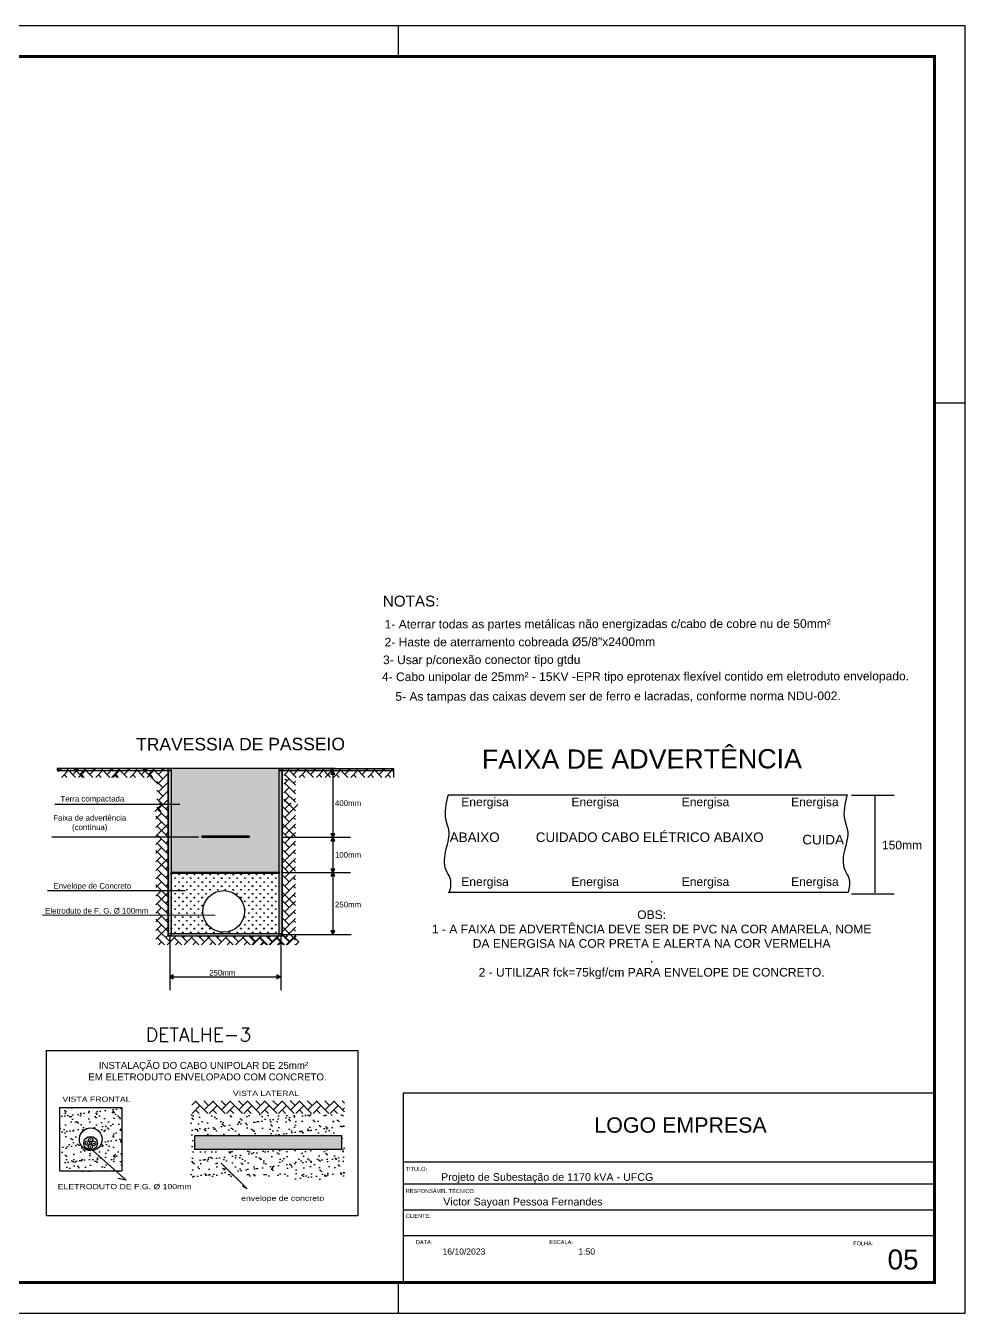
# Model space of a CAD drawing. Header units: metres. Extents: x 4188.7 to 4272.1, y 2012.8 to 2020.9.
# Drawn here: x 4242.46 to 4248.33, y 2012.8 to 2020.85 of the extents above; entities that cross this region are included whole.
import ezdxf

# ---------------------------------------------------------------- set-up
doc = ezdxf.new("R2010")
doc.units = ezdxf.units.M
doc.layers.add('ARQ-FOLHA', color=7, linetype='Continuous')
doc.layers.add('DIAGRAMA', color=7, linetype='Continuous')
doc.styles.add('arial', font='arial.ttf')
pattern_1 = [(37.5, (162.51977, -3219.32143), (-0.00237097086, 0.07252261417), [0, -0.0572104078, 0, -0.0639853245, 0, -0.0611624425]), (7.5, (162.51977, -3219.32143), (0.0666116099, 0.1062211363), [0, -0.03086350946, 0, -0.05156464385, 0, -0.01976017374]), (327.5, (162.47348, -3219.32143), (0.11721139854, 0.00021299787), [0, -0.0188192131, 0, -0.0677491671, 0, -0.0884503015]), (317.5, (162.47348, -3219.32143), (0.1131458743, 0.033034327), [0, -0.00940960654, 0, -0.0444133429, 0, -0.0508118753])]

# ---------------------------------------------------------------- blocks, each defined once
blk = doc.blocks.new('FOLHA A2')
at = {"layer": 'ARQ-FOLHA'}
for p, q in [((594, 0), (0, 0)), ((409, -10), (409, 0)), ((594, -420), (594, 0)), ((584, -123), (594, -123)), ((409, -420), (409, -410)), ((0, -420), (594, -420))]:
    blk.add_line(p, q, dxfattribs=at)
at = {"layer": 'ARQ-FOLHA', "const_width": 1}
blk.add_lwpolyline([(25, -410), (584, -410), (584, -10), (25, -10), (25, -410)], dxfattribs=at)

msp = doc.modelspace()

# ---------------------------------------------------------------- hatches: boundary and pattern name
for points in [[(4244.37762, 2016.19359), (4244.365, 2016.17173), (4244.39024, 2016.17173)], [(4244.37762, 2015.77554), (4244.39024, 2015.79741), (4244.365, 2015.79741)], [(4244.37762, 2015.776), (4244.365, 2015.75414), (4244.39024, 2015.75414)], [(4244.37762, 2015.55554), (4244.39024, 2015.57741), (4244.365, 2015.57741)], [(4244.37762, 2015.55657), (4244.365, 2015.5347), (4244.39024, 2015.5347)], [(4244.37762, 2015.16904), (4244.39024, 2015.1909), (4244.365, 2015.1909)], [(4243.35742, 2014.90362), (4243.37928, 2014.891), (4243.37928, 2014.91624)], [(4244.05017, 2014.90362), (4244.02831, 2014.91624), (4244.02831, 2014.891)], [(4242.84455, 2013.86368, 1), (4242.84141, 2013.86368, 1)], [(4242.86149, 2013.88448, 1), (4242.86463, 2013.88448, 1)], [(4242.88404, 2013.86229, 1), (4242.8809, 2013.86229, 1)], [(4243.51389, 2013.91195), (4243.51389, 2013.82396), (4244.43166, 2013.82396), (4244.43166, 2013.91195)], [(4242.85983, 2013.84092, 1), (4242.86297, 2013.84092, 1)]]:
    msp.add_hatch(color=256).paths.add_polyline_path(points)
h = msp.add_hatch()
h.set_pattern_fill('AR-HBONE', color=256, scale=0.000376384, style=0)
h.set_pattern_definition([(45, (162.88033, -3214.045387), (5e-18, 0.05408043312), [0.114721923, -0.038240641]), (135, (162.90737, -3214.018347), (5e-18, 0.05408043312), [0.114721923, -0.038240641])])
h.paths.add_polyline_path([(4244.45141, 2014.1292), (4243.49507, 2014.1292), (4243.49507, 2014.04989), (4244.45141, 2014.04989)])
h = msp.add_hatch()
h.set_pattern_fill('AR-SAND', color=256, scale=0.007528, style=0)
h.set_pattern_definition([(37.5, (162.88033, -3214.0026), (-0.012044532, 0.36841488), [0, -0.290628871, 0, -0.325045448, 0, -0.310705208]), (7.5, (162.88033, -3214.0026), (0.338386978, 0.539603372), [0, -0.156786628, 0, -0.261948391, 0, -0.100381683]), (327.5, (162.64515, -3214.0026), (0.595434159, 0.001081867), [0, -0.095601602, 0, -0.344165769, 0, -0.449327532]), (317.5, (162.64515, -3214.0026), (0.574781263, 0.167814177), [0, -0.047800801, 0, -0.225619782, 0, -0.258124327])])
h.paths.add_polyline_path([(4242.66938, 2014.08639), (4242.66938, 2013.68959), (4243.05754, 2013.68959), (4243.05754, 2014.08639)])
h.paths.add_polyline_path([(4242.93443, 2013.88799, -1), (4242.79248, 2013.88799, -1)], flags=16)
h.paths.add_polyline_path([(4242.90468, 2013.86398, -1.0000036), (4242.81951, 2013.86398, -1.0000036)], flags=0)
h.paths.add_polyline_path([(4242.87665, 2013.885, -1), (4242.84946, 2013.885, -1)], flags=0)
h.paths.add_polyline_path([(4242.89606, 2013.8628, -1), (4242.86887, 2013.8628, -1)], flags=0)
h.paths.add_polyline_path([(4242.86499, 2013.88453, -1), (4242.86122, 2013.88453, -1)], flags=0)
h.paths.add_polyline_path([(4242.8844, 2013.86233, -1), (4242.88063, 2013.86233, -1)], flags=0)
h.paths.add_polyline_path([(4242.85657, 2013.8642, -1), (4242.82938, 2013.8642, -1)], flags=0)
h.paths.add_polyline_path([(4242.87499, 2013.84144, -1), (4242.8478, 2013.84144, -1)], flags=0)
h.paths.add_polyline_path([(4242.84491, 2013.86373, -1), (4242.84114, 2013.86373, -1)], flags=0)
h.paths.add_polyline_path([(4242.85969, 2013.84165), (4242.86001, 2013.84165, -0.6014043), (4242.86278, 2013.84165), (4242.8632, 2013.84165, 0.6820557)], flags=0)
h = msp.add_hatch()
h.set_pattern_fill('AR-SAND', color=256, scale=0.008469, style=0)
h.set_pattern_definition([(37.5, (162.88033, -3214.0026), (-0.013550098, 0.41446674), [0, -0.32695748, 0, -0.36567613, 0, -0.349543359]), (7.5, (162.88033, -3214.0026), (0.38068535, 0.607053794), [0, -0.176384957, 0, -0.29469194, 0, -0.112929393]), (327.5, (162.61575, -3214.0026), (0.669863428, 0.0012171), [0, -0.107551803, 0, -0.38718649, 0, -0.505493473]), (317.5, (162.61575, -3214.0026), (0.64662892, 0.18879095), [0, -0.053775901, 0, -0.253822255, 0, -0.290389867])])
h.paths.add_polyline_path([(4242.66938, 2014.08639), (4242.66938, 2013.68959), (4243.05754, 2013.68959), (4243.05754, 2014.08639)])
h = msp.add_hatch()
h.set_pattern_fill('AR-SAND', color=256, scale=0.037638, style=0)
h.set_pattern_definition(pattern_1)
h.paths.add_polyline_path([(4242.66938, 2014.08639), (4242.66938, 2013.68959), (4243.05754, 2013.68959), (4243.05754, 2014.08639)])
h.paths.add_polyline_path([(4242.93443, 2013.88799, -1), (4242.79248, 2013.88799, -1)], flags=16)
h.paths.add_polyline_path([(4242.85969, 2013.84165), (4242.86001, 2013.84165, -0.6014043), (4242.86278, 2013.84165), (4242.8632, 2013.84165, 0.6820557)], flags=0)
h = msp.add_hatch()
h.set_pattern_fill('AR-SAND', color=256, scale=0.037638, style=0)
h.set_pattern_definition(pattern_1)
h.paths.add_polyline_path([(4244.45099, 2014.04472), (4243.48332, 2014.04472), (4243.48332, 2013.63922), (4244.45099, 2013.63922)])
h.paths.add_polyline_path([(4244.43166, 2013.91195), (4244.43166, 2013.82396), (4243.51389, 2013.82396), (4243.51389, 2013.91195)], flags=16)
h = msp.add_hatch(color=256)
h.paths.add_polyline_path([(4242.84114, 2013.86373, 1), (4242.84491, 2013.86373, 1)])
h.paths.add_polyline_path([(4242.84455, 2013.86368, -1), (4242.84141, 2013.86368, -1)], flags=16)
h = msp.add_hatch(color=256)
h.paths.add_polyline_path([(4242.86122, 2013.88453, 1), (4242.86499, 2013.88453, 1)])
h.paths.add_polyline_path([(4242.86463, 2013.88448, -1), (4242.86149, 2013.88448, -1)], flags=16)
h = msp.add_hatch(color=256)
h.paths.add_polyline_path([(4242.88063, 2013.86233, 1), (4242.8844, 2013.86233, 1)])
h.paths.add_polyline_path([(4242.88404, 2013.86229, -1), (4242.8809, 2013.86229, -1)], flags=16)
h = msp.add_hatch(color=256)
h.paths.add_polyline_path([(4242.85956, 2013.84097, 1), (4242.86333, 2013.84097, 1)])
h.paths.add_polyline_path([(4242.86297, 2013.84092, -1), (4242.85983, 2013.84092, -1)], flags=16)
at = {"layer": 'DIAGRAMA'}
h = msp.add_hatch(color=256, dxfattribs=at)
h.paths.add_polyline_path([(4242.65265, 2016.19454), (4243.36582, 2016.19454), (4243.36582, 2016.20606), (4242.65265, 2016.20606)])
h.paths.add_polyline_path([(4243.34734, 2016.20606), (4243.36582, 2016.20606), (4243.36582, 2015.15995), (4243.34734, 2015.15995)])
h.paths.add_polyline_path([(4243.36582, 2015.55784), (4244.04215, 2015.55784), (4244.04215, 2015.55022), (4243.36582, 2015.55022)])
h.paths.add_polyline_path([(4243.34734, 2015.16043), (4244.0605, 2015.16043), (4244.0605, 2015.17194), (4243.34734, 2015.17194)])
h.paths.add_polyline_path([(4244.04232, 2016.20502), (4244.06079, 2016.20502), (4244.06079, 2015.15891), (4244.04232, 2015.15891)])
h.paths.add_polyline_path([(4244.04232, 2016.19351), (4244.75548, 2016.19351), (4244.75548, 2016.20502), (4244.04232, 2016.20502)])
h = msp.add_hatch(dxfattribs=at)
h.set_pattern_fill('CROSS', color=256, scale=0.034259, style=0)
h.set_pattern_definition([(0, (4151.677441, 2036.399377), (0.00856467835, 0.00856467835), [0.0042823392, -0.0128470175]), (90, (4151.6795825, 2036.3972355), (-0.00856467835, 0.00856467835), [0.0042823392, -0.0128470175])])
h.paths.add_polyline_path([(4244.04232, 2016.20606), (4243.36582, 2016.20606), (4243.36582, 2016.19454), (4243.36582, 2015.55784), (4244.04232, 2015.55784)])
h.paths.add_polyline_path([(4243.85461, 2015.78512), (4243.85461, 2015.77611), (4243.56138, 2015.77611), (4243.56138, 2015.78512)], flags=16)
msp.add_hatch(color=256, dxfattribs=at).paths.add_polyline_path([(4243.56138, 2015.78512), (4243.85461, 2015.78512), (4243.85461, 2015.77611), (4243.56138, 2015.77611)])
h = msp.add_hatch(dxfattribs=at)
h.set_pattern_fill('GRASS', color=256, scale=0.034259, style=0)
h.set_pattern_definition([(90, (4151.677441, 2036.399377), (-0.0242245685, 0.0242245685), [0.006423509, -0.042025628]), (45, (4151.67744, 2036.399377), (-0.024224569, 0.024224569), [0.006423509, -0.027835205]), (135, (4151.67744, 2036.399377), (-0.024224569, -0.024224569), [0.006423509, -0.027835205])])
h.paths.add_polyline_path([(4244.04232, 2015.55022), (4243.36582, 2015.55022), (4243.36582, 2015.17194), (4244.04232, 2015.17194)])
h.paths.add_polyline_path([(4243.82522, 2015.31287, -1), (4243.5645, 2015.31287, -1)], flags=16)

# ---------------------------------------------------------------- linework, layer by layer
for p, q in [((4242.66234, 2016.18682), (4242.68157, 2016.20606)), ((4242.67066, 2016.19514), (4242.66234, 2016.20346)), ((4242.6804, 2016.15123), (4242.72432, 2016.19514)), ((4242.76823, 2016.15123), (4242.7134, 2016.20606)), ((4242.75114, 2016.16831), (4242.78889, 2016.20606)), ((4242.81304, 2016.15123), (4242.75821, 2016.20606)), ((4242.77797, 2016.19514), (4242.76706, 2016.20606)), ((4242.78772, 2016.15123), (4242.83163, 2016.19514)), ((4242.79595, 2016.16831), (4242.8337, 2016.20606)), ((4242.87554, 2016.15123), (4242.82072, 2016.20606)), ((4242.85846, 2016.16831), (4242.8962, 2016.20606)), ((4242.88529, 2016.19514), (4242.87437, 2016.20606)), ((4242.89503, 2016.15123), (4242.93894, 2016.19514)), ((4242.98286, 2016.15123), (4242.92803, 2016.20606)), ((4242.96577, 2016.16831), (4243.00352, 2016.20606)), ((4242.9926, 2016.19514), (4242.98169, 2016.20606)), ((4242.9935, 2016.15123), (4243.04832, 2016.20606)), ((4243.00235, 2016.15123), (4243.04626, 2016.19514)), ((4243.09017, 2016.15123), (4243.03534, 2016.20606)), ((4243.07309, 2016.16831), (4243.11083, 2016.20606)), ((4243.09992, 2016.19514), (4243.089, 2016.20606)), ((4243.10966, 2016.15123), (4243.15357, 2016.19514)), ((4243.19749, 2016.15123), (4243.14266, 2016.20606)), ((4243.1804, 2016.16831), (4243.21815, 2016.20606)), ((4243.28491, 2016.10862), (4243.18747, 2016.20606)), ((4243.20723, 2016.19514), (4243.19632, 2016.20606)), ((4243.21698, 2016.15123), (4243.26089, 2016.19514)), ((4243.22521, 2016.16831), (4243.26295, 2016.20606)), ((4243.31454, 2016.14148), (4243.24997, 2016.20606)), ((4243.28772, 2016.16831), (4243.32546, 2016.20606)), ((4243.31454, 2016.19514), (4243.30363, 2016.20606)), ((4243.34734, 2016.20606), (4243.34734, 2015.16043)), ((4244.06079, 2015.16043), (4244.06079, 2016.20502)), ((4244.0715, 2016.20606), (4244.75657, 2016.20606)), ((4244.0715, 2016.16175), (4244.10489, 2016.19514)), ((4244.1488, 2016.15123), (4244.09397, 2016.20606)), ((4244.1488, 2016.15123), (4244.09397, 2016.20606)), ((4244.13172, 2016.16831), (4244.16946, 2016.20606)), ((4244.13172, 2016.16831), (4244.16946, 2016.20606)), ((4244.15854, 2016.19514), (4244.14763, 2016.20606)), ((4244.16829, 2016.15123), (4244.2122, 2016.19514)), ((4244.25611, 2016.15123), (4244.20129, 2016.20606)), ((4244.22371, 2016.20606), (4244.21011, 2016.20606)), ((4244.23903, 2016.16831), (4244.27677, 2016.20606)), ((4244.26586, 2016.19514), (4244.25494, 2016.20606)), ((4244.2756, 2016.15123), (4244.31952, 2016.19514)), ((4244.36343, 2016.15123), (4244.3086, 2016.20606)), ((4244.32926, 2016.15123), (4244.38409, 2016.20606)), ((4244.34634, 2016.16831), (4244.38409, 2016.20606)), ((4244.37317, 2016.19514), (4244.36226, 2016.20606)), ((4244.38292, 2016.15123), (4244.42683, 2016.19514)), ((4244.47074, 2016.15123), (4244.41591, 2016.20606)), ((4244.45366, 2016.16831), (4244.4914, 2016.20606)), ((4244.48049, 2016.19514), (4244.46957, 2016.20606)), ((4244.49023, 2016.15123), (4244.53414, 2016.19514)), ((4244.57806, 2016.15123), (4244.52323, 2016.20606)), ((4244.57806, 2016.15123), (4244.52323, 2016.20606)), ((4244.56097, 2016.16831), (4244.59872, 2016.20606)), ((4244.56097, 2016.16831), (4244.59872, 2016.20606)), ((4244.5878, 2016.19514), (4244.57689, 2016.20606)), ((4244.59755, 2016.15123), (4244.64146, 2016.19514)), ((4244.68537, 2016.15123), (4244.63054, 2016.20606)), ((4244.66829, 2016.16831), (4244.70603, 2016.20606)), ((4244.69512, 2016.19514), (4244.6842, 2016.20606)), ((4244.70486, 2016.15123), (4244.74877, 2016.19514)), ((4244.75657, 2016.18735), (4244.73786, 2016.20606)), ((4244.75657, 2016.20606), (4244.75657, 2016.15123)), ((4242.71457, 2016.15123), (4242.69749, 2016.16831)), ((4242.82189, 2016.15123), (4242.8048, 2016.16831)), ((4242.9292, 2016.15123), (4242.91212, 2016.16831)), ((4243.02766, 2016.15123), (4243.01058, 2016.16831)), ((4243.03651, 2016.15123), (4243.01943, 2016.16831)), ((4243.14383, 2016.15123), (4243.12674, 2016.16831)), ((4243.25114, 2016.15123), (4243.23406, 2016.16831)), ((4243.31454, 2016.08783), (4243.27749, 2016.12488)), ((4243.28772, 2016.11466), (4243.34741, 2016.17435)), ((4243.28772, 2016.061), (4243.34741, 2016.1207)), ((4243.34741, 2016.16227), (4243.34137, 2016.16831)), ((4243.34741, 2016.10862), (4243.34137, 2016.11466)), ((4244.0715, 2016.10809), (4244.10489, 2016.14148)), ((4244.07712, 2016.13699), (4244.09077, 2016.13699)), ((4244.14406, 2016.10231), (4244.07806, 2016.16831)), ((4244.14406, 2016.04865), (4244.07806, 2016.11466)), ((4244.13172, 2016.11466), (4244.14406, 2016.127)), ((4244.20246, 2016.15123), (4244.18537, 2016.16831)), ((4244.30977, 2016.15123), (4244.29269, 2016.16831)), ((4244.36343, 2016.15123), (4244.34634, 2016.16831)), ((4244.41708, 2016.15123), (4244.4, 2016.16831)), ((4244.5244, 2016.15123), (4244.50732, 2016.16831)), ((4244.63171, 2016.15123), (4244.61463, 2016.16831)), ((4244.73903, 2016.15123), (4244.72194, 2016.16831)), ((4243.31454, 2016.03417), (4243.27749, 2016.07123)), ((4243.28772, 2016.00734), (4243.34741, 2016.06704)), ((4243.34741, 2016.05496), (4243.34137, 2016.061)), ((4244.0715, 2016.05444), (4244.10489, 2016.08783)), ((4244.0715, 2016.00078), (4244.10489, 2016.03417)), ((4244.14406, 2015.99499), (4244.07806, 2016.061)), ((4244.13172, 2016.061), (4244.14406, 2016.07335)), ((4243.2635, 2015.93832), (4243.3057, 2015.98051)), ((4243.31454, 2015.98051), (4243.27749, 2016.01757)), ((4243.30308, 2015.93832), (4243.27749, 2015.96391)), ((4243.34734, 2015.88521), (4243.27887, 2015.95368)), ((4243.28772, 2015.95368), (4243.34741, 2016.01338)), ((4243.34734, 2015.93887), (4243.29407, 2015.99214)), ((4243.33252, 2015.95368), (4243.34734, 2015.9685)), ((4243.34741, 2016.0013), (4243.34137, 2016.00734)), ((4244.10487, 2015.92686), (4244.06534, 2015.96638)), ((4244.14406, 2015.94134), (4244.0715, 2016.0139)), ((4244.07804, 2015.95368), (4244.1165, 2015.99214)), ((4244.07804, 2015.90003), (4244.15853, 2015.98051)), ((4244.14406, 2015.94134), (4244.07806, 2016.00734)), ((4244.09343, 2015.93832), (4244.07806, 2015.95368)), ((4244.10487, 2015.98051), (4244.09324, 2015.99214)), ((4244.13172, 2016.00734), (4244.14406, 2016.01969)), ((4244.13172, 2015.95368), (4244.14406, 2015.96603)), ((4244.13172, 2015.95368), (4244.14406, 2015.96603)), ((4243.27042, 2015.89158), (4243.3057, 2015.92686)), ((4243.33252, 2015.84637), (4243.27042, 2015.90848)), ((4243.27042, 2015.83792), (4243.3057, 2015.8732)), ((4243.34734, 2015.83155), (4243.27887, 2015.90003)), ((4243.33252, 2015.90003), (4243.34734, 2015.91485)), ((4244.10487, 2015.8732), (4244.06534, 2015.91273)), ((4244.07804, 2015.84637), (4244.14469, 2015.91302)), ((4244.14469, 2015.88704), (4244.1317, 2015.90003)), ((4243.27042, 2015.78426), (4243.34734, 2015.86119)), ((4243.27042, 2015.78426), (4243.3057, 2015.81954)), ((4243.34734, 2015.7779), (4243.27887, 2015.84637)), ((4243.34734, 2015.72424), (4243.27887, 2015.79271)), ((4243.33252, 2015.84637), (4243.34734, 2015.86119)), ((4243.33252, 2015.79271), (4243.34734, 2015.80753)), ((4244.10487, 2015.81954), (4244.06534, 2015.85907)), ((4244.14469, 2015.77972), (4244.06534, 2015.85907)), ((4244.06534, 2015.83367), (4244.07804, 2015.84637)), ((4244.10487, 2015.76588), (4244.06534, 2015.80541)), ((4244.07804, 2015.79271), (4244.14469, 2015.85936)), ((4244.07804, 2015.73906), (4244.14469, 2015.8057)), ((4244.14469, 2015.83338), (4244.1317, 2015.84637)), ((4244.14469, 2015.77972), (4244.1317, 2015.79271)), ((4243.27042, 2015.73061), (4243.3057, 2015.76588)), ((4243.27042, 2015.67695), (4243.3057, 2015.71223)), ((4243.34734, 2015.67058), (4243.27887, 2015.73906)), ((4243.33252, 2015.73906), (4243.34734, 2015.75387)), ((4244.10487, 2015.71223), (4244.06534, 2015.75175)), ((4244.07804, 2015.6854), (4244.14469, 2015.75205)), ((4244.14469, 2015.72607), (4244.1317, 2015.73906)), ((4243.33252, 2015.63174), (4243.27042, 2015.69385)), ((4243.27042, 2015.62329), (4243.3057, 2015.65857)), ((4243.27042, 2015.56964), (4243.34734, 2015.64656)), ((4243.34734, 2015.61692), (4243.27887, 2015.6854)), ((4243.34734, 2015.56327), (4243.27887, 2015.63174)), ((4243.33252, 2015.6854), (4243.34734, 2015.70022)), ((4243.33252, 2015.63174), (4243.34734, 2015.64656)), ((4244.10487, 2015.65857), (4244.06534, 2015.6981)), ((4244.10487, 2015.60491), (4244.06534, 2015.64444)), ((4244.14469, 2015.56509), (4244.06534, 2015.64444)), ((4244.06534, 2015.61904), (4244.07804, 2015.63174)), ((4244.07804, 2015.63174), (4244.14469, 2015.69839)), ((4244.07804, 2015.57808), (4244.14469, 2015.64473)), ((4244.14469, 2015.67241), (4244.1317, 2015.6854)), ((4244.14469, 2015.61875), (4244.1317, 2015.63174)), ((4243.27042, 2015.56964), (4243.3057, 2015.60491)), ((4243.27042, 2015.51598), (4243.3057, 2015.55126)), ((4243.34734, 2015.50961), (4243.27887, 2015.57808)), ((4243.33252, 2015.57808), (4243.34734, 2015.5929)), ((4244.10487, 2015.55126), (4244.06534, 2015.59078)), ((4244.07804, 2015.52443), (4244.14469, 2015.59107)), ((4244.14469, 2015.56509), (4244.1317, 2015.57808)), ((4243.27042, 2015.46232), (4243.3057, 2015.4976)), ((4243.33252, 2015.41711), (4243.27042, 2015.47922)), ((4243.34734, 2015.45595), (4243.27887, 2015.52443)), ((4243.34734, 2015.4023), (4243.27887, 2015.47077)), ((4243.33252, 2015.52443), (4243.34734, 2015.53925)), ((4243.33252, 2015.47077), (4243.34734, 2015.48559)), ((4244.10487, 2015.4976), (4244.06534, 2015.53713)), ((4244.10487, 2015.44394), (4244.06534, 2015.48347)), ((4244.07804, 2015.47077), (4244.14469, 2015.53742)), ((4244.07804, 2015.41711), (4244.14469, 2015.48376)), ((4244.14469, 2015.51144), (4244.1317, 2015.52443)), ((4244.14469, 2015.45778), (4244.1317, 2015.47077)), ((4243.27042, 2015.40866), (4243.3057, 2015.44394)), ((4243.27042, 2015.35501), (4243.34734, 2015.43193)), ((4243.27042, 2015.35501), (4243.3057, 2015.39028)), ((4243.34734, 2015.34864), (4243.27887, 2015.41711)), ((4243.33252, 2015.41711), (4243.34734, 2015.43193)), ((4244.10487, 2015.39028), (4244.06534, 2015.42981)), ((4244.14469, 2015.35047), (4244.06534, 2015.42981)), ((4244.06534, 2015.40442), (4244.07804, 2015.41711)), ((4244.07804, 2015.36346), (4244.14469, 2015.4301)), ((4244.14469, 2015.40412), (4244.1317, 2015.41711)), ((4243.27042, 2015.30135), (4243.3057, 2015.33663)), ((4243.34734, 2015.29498), (4243.27887, 2015.36346)), ((4243.34734, 2015.24132), (4243.27887, 2015.3098)), ((4243.33252, 2015.36346), (4243.34734, 2015.37827)), ((4243.33252, 2015.3098), (4243.34734, 2015.32462)), ((4244.10487, 2015.33663), (4244.06534, 2015.37615)), ((4244.10487, 2015.28297), (4244.06534, 2015.3225)), ((4244.07804, 2015.3098), (4244.14469, 2015.37645)), ((4244.07804, 2015.25614), (4244.14469, 2015.32279)), ((4244.14469, 2015.35047), (4244.1317, 2015.36346)), ((4244.14469, 2015.29681), (4244.1317, 2015.3098)), ((4243.27042, 2015.24769), (4243.3057, 2015.28297)), ((4243.33252, 2015.20248), (4243.27042, 2015.26459)), ((4243.27042, 2015.19404), (4243.3057, 2015.22931)), ((4243.34734, 2015.18767), (4243.27887, 2015.25614)), ((4243.33252, 2015.25614), (4243.34734, 2015.27096)), ((4244.10487, 2015.22931), (4244.06534, 2015.26884)), ((4244.07804, 2015.20248), (4244.14469, 2015.26913)), ((4244.14469, 2015.24315), (4244.1317, 2015.25614)), ((4243.27042, 2015.14038), (4243.34734, 2015.2173)), ((4243.27042, 2015.14038), (4243.3057, 2015.17566)), ((4243.35935, 2015.122), (4243.27887, 2015.20248)), ((4243.32447, 2015.10322), (4243.27887, 2015.14883)), ((4243.33252, 2015.20248), (4243.34734, 2015.2173)), ((4243.33252, 2015.14883), (4243.34734, 2015.16365)), ((4243.34058, 2015.10322), (4243.39778, 2015.16043)), ((4243.34734, 2015.16043), (4243.34921, 2015.16043)), ((4243.34734, 2015.16043), (4243.53406, 2015.16043)), ((4243.34734, 2015.16043), (4244.07212, 2015.16043)), ((4243.43178, 2015.10322), (4243.38618, 2015.14883)), ((4243.46667, 2015.122), (4243.42824, 2015.16043)), ((4243.43984, 2015.14883), (4243.45144, 2015.16043)), ((4243.44789, 2015.10322), (4243.5051, 2015.16043)), ((4243.44789, 2015.10322), (4243.5051, 2015.16043)), ((4243.5391, 2015.10322), (4243.4935, 2015.14883)), ((4243.57398, 2015.122), (4243.53555, 2015.16043)), ((4243.54715, 2015.14883), (4243.55875, 2015.16043)), ((4243.55521, 2015.10322), (4243.61241, 2015.16043)), ((4243.64641, 2015.10322), (4243.58921, 2015.16043)), ((4243.64641, 2015.10322), (4243.60081, 2015.14883)), ((4243.6813, 2015.122), (4243.64286, 2015.16043)), ((4243.65447, 2015.14883), (4243.66607, 2015.16043)), ((4243.66252, 2015.10322), (4243.71973, 2015.16043)), ((4243.66252, 2015.10322), (4243.71973, 2015.16043)), ((4243.75373, 2015.10322), (4243.70812, 2015.14883)), ((4243.78861, 2015.122), (4243.75018, 2015.16043)), ((4243.76178, 2015.14883), (4243.77338, 2015.16043)), ((4243.76984, 2015.10322), (4243.82704, 2015.16043)), ((4243.86104, 2015.10322), (4243.81544, 2015.14883)), ((4243.89024, 2015.122), (4243.85181, 2015.16043)), ((4243.86431, 2015.15361), (4243.85749, 2015.16043)), ((4243.86341, 2015.14883), (4243.87502, 2015.16043)), ((4243.89592, 2015.122), (4243.86431, 2015.15361)), ((4243.8691, 2015.14883), (4243.8807, 2015.16043)), ((4243.87147, 2015.10322), (4243.92867, 2015.16043)), ((4243.87715, 2015.10322), (4243.93435, 2015.16043)), ((4243.87715, 2015.10322), (4243.93435, 2015.16043)), ((4243.96267, 2015.10322), (4243.91707, 2015.14883)), ((4243.96836, 2015.10322), (4243.92275, 2015.14883)), ((4243.99756, 2015.122), (4243.95913, 2015.16043)), ((4244.00324, 2015.122), (4243.96481, 2015.16043)), ((4243.97073, 2015.14883), (4243.98233, 2015.16043)), ((4243.97641, 2015.14883), (4243.98801, 2015.16043)), ((4243.97878, 2015.10322), (4244.03599, 2015.16043)), ((4243.97878, 2015.10322), (4244.03599, 2015.16043)), ((4243.98446, 2015.10322), (4244.04167, 2015.16043)), ((4244.07567, 2015.10322), (4244.01846, 2015.16043)), ((4244.06999, 2015.10322), (4244.02438, 2015.14883)), ((4244.07567, 2015.10322), (4244.03007, 2015.14883)), ((4244.10487, 2015.17566), (4244.06534, 2015.21518)), ((4244.14469, 2015.13584), (4244.06534, 2015.21518)), ((4244.06534, 2015.18979), (4244.07804, 2015.20248)), ((4244.10487, 2015.122), (4244.06534, 2015.16153)), ((4244.11055, 2015.122), (4244.07212, 2015.16043)), ((4244.07804, 2015.14883), (4244.14469, 2015.21548)), ((4244.08372, 2015.14883), (4244.09533, 2015.16043)), ((4244.0861, 2015.10322), (4244.14469, 2015.16182)), ((4244.09178, 2015.10322), (4244.14898, 2015.16043)), ((4244.09178, 2015.10322), (4244.14898, 2015.16043)), ((4244.14469, 2015.18949), (4244.1317, 2015.20248)), ((4244.14469, 2015.13584), (4244.1317, 2015.14883)), ((4244.16421, 2015.122), (4244.13738, 2015.14883)), ((4243.28692, 2015.10322), (4243.3057, 2015.122)), ((4243.39424, 2015.10322), (4243.41301, 2015.122)), ((4243.50155, 2015.10322), (4243.52032, 2015.122)), ((4243.60886, 2015.10322), (4243.62764, 2015.122)), ((4243.71618, 2015.10322), (4243.73495, 2015.122)), ((4243.82349, 2015.10322), (4243.84227, 2015.122)), ((4243.92512, 2015.10322), (4243.9439, 2015.122)), ((4243.93081, 2015.10322), (4243.94958, 2015.122)), ((4244.03244, 2015.10322), (4244.05121, 2015.122)), ((4244.03812, 2015.10322), (4244.0569, 2015.122)), ((4244.13975, 2015.10322), (4244.14469, 2015.10816)), ((4244.14544, 2015.10322), (4244.16421, 2015.122)), ((4242.85969, 2013.84165), (4242.8632, 2013.84165)), ((4242.8761, 2013.81815), (4243.08396, 2013.63266)), ((4243.67857, 2013.7383), (4243.84272, 2013.57802)), ((4243.08396, 2013.63266), (4243.0329, 2013.64359)), ((4243.84272, 2013.57802), (4243.8134, 2013.59444))]:
    msp.add_line(p, q)
msp.add_lwpolyline([(4244.39297, 2016.20606), (4243.34734, 2016.20606)])
for points in [[(4244.37762, 2016.19359), (4244.365, 2016.17173), (4244.39024, 2016.17173)], [(4244.37762, 2015.77554), (4244.39024, 2015.79741), (4244.365, 2015.79741)], [(4244.37762, 2015.776), (4244.365, 2015.75414), (4244.39024, 2015.75414)], [(4244.37762, 2015.55554), (4244.39024, 2015.57741), (4244.365, 2015.57741)], [(4244.37762, 2015.55657), (4244.365, 2015.5347), (4244.39024, 2015.5347)], [(4244.37762, 2015.16904), (4244.39024, 2015.1909), (4244.365, 2015.1909)], [(4243.35742, 2014.90362), (4243.37928, 2014.891), (4243.37928, 2014.91624)], [(4244.05017, 2014.90362), (4244.02831, 2014.91624), (4244.02831, 2014.891)], [(4242.58591, 2014.4427), (4244.53378, 2014.4427), (4244.53378, 2013.40912), (4242.58591, 2013.40912)], [(4242.66938, 2014.08639), (4243.05754, 2014.08639), (4243.05754, 2013.68959), (4242.66938, 2013.68959)], [(4243.51389, 2013.91195), (4244.43166, 2013.91195), (4244.43166, 2013.82396), (4243.51389, 2013.82396)]]:
    msp.add_lwpolyline(points, close=True)
for centre, radius in [((4242.86346, 2013.88799), 0.07097), ((4242.8621, 2013.86398), 0.04258), ((4242.84298, 2013.8642), 0.0136), ((4242.84303, 2013.86373), 0.00188), ((4242.84298, 2013.86368), 0.00157), ((4242.86306, 2013.885), 0.0136), ((4242.86311, 2013.88453), 0.00188), ((4242.86306, 2013.88448), 0.00157), ((4242.88247, 2013.8628), 0.0136), ((4242.88252, 2013.86233), 0.00188), ((4242.88247, 2013.86229), 0.00157), ((4242.8614, 2013.84144), 0.0136), ((4242.86145, 2013.84097), 0.00188), ((4242.8614, 2013.84092), 0.00157)]:
    msp.add_circle(centre, radius)
for p in [(4244.23071, 2016.20606), (4243.67844, 2013.91179), (4243.77153, 2013.91195), (4244.30754, 2013.91195), (4244.31882, 2013.91195), (4244.36678, 2013.91195)]:
    msp.add_point(p)
at = {"layer": 'ARQ-FOLHA'}
for p, q in [((4248.14301, 2014.17669), (4244.81775, 2014.17669)), ((4244.81775, 2014.17669), (4244.81775, 2012.99227)), ((4248.14301, 2013.7457), (4244.81775, 2013.7457)), ((4244.81775, 2013.62788), (4244.81775, 2013.62788)), ((4248.14301, 2013.60771), (4244.81775, 2013.60771)), ((4244.81775, 2013.44677), (4244.81775, 2013.44677)), ((4248.14301, 2013.44576), (4244.81775, 2013.44576)), ((4248.14301, 2013.28381), (4244.81775, 2013.28381))]:
    msp.add_line(p, q, dxfattribs=at)
at = {"layer": 'DIAGRAMA'}
for p, q in [((4244.37762, 2016.20278), (4244.37762, 2015.16946)), ((4245.0992, 2016.04156), (4247.59687, 2016.04156)), ((4247.6231, 2016.04006), (4247.88969, 2016.04006)), ((4247.76851, 2016.04006), (4247.76851, 2015.42877)), ((4242.63832, 2015.98451), (4243.41975, 2015.98451)), ((4243.53997, 2015.7781), (4242.61953, 2015.7781)), ((4243.56138, 2015.78512), (4243.8529, 2015.78512)), ((4244.06572, 2015.77683), (4244.48816, 2015.77683)), ((4244.05387, 2015.55597), (4244.48816, 2015.55597)), ((4242.59323, 2015.44408), (4243.45356, 2015.44408)), ((4247.59687, 2015.43052), (4245.0992, 2015.43052)), ((4247.6231, 2015.42272), (4247.88969, 2015.42272)), ((4242.56069, 2015.29151), (4243.64141, 2015.29021)), ((4243.35764, 2015.16476), (4243.35764, 2014.81968)), ((4244.04993, 2015.16946), (4244.49211, 2015.16946)), ((4244.05161, 2015.16476), (4244.05161, 2014.81968)), ((4243.35764, 2014.90362), (4244.0485, 2014.90362))]:
    msp.add_line(p, q, dxfattribs=at)
for points in [[(4242.65265, 2016.19454), (4243.36582, 2016.19454), (4243.36582, 2016.20606), (4242.65265, 2016.20606)], [(4243.34734, 2016.20606), (4243.36582, 2016.20606), (4243.36582, 2015.15995), (4243.34734, 2015.15995)], [(4244.04232, 2016.20502), (4244.06079, 2016.20502), (4244.06079, 2015.15891), (4244.04232, 2015.15891)], [(4244.04232, 2016.19351), (4244.75548, 2016.19351), (4244.75548, 2016.20502), (4244.04232, 2016.20502)], [(4243.56138, 2015.78512), (4243.85461, 2015.78512), (4243.85461, 2015.77611), (4243.56138, 2015.77611)], [(4243.36582, 2015.55784), (4244.04215, 2015.55784), (4244.04215, 2015.55022), (4243.36582, 2015.55022)], [(4243.34734, 2015.16043), (4244.0605, 2015.16043), (4244.0605, 2015.17194), (4243.34734, 2015.17194)]]:
    msp.add_lwpolyline(points, close=True, dxfattribs=at)
msp.add_circle((4243.69486, 2015.31287), 0.13036, dxfattribs=at)
for points in [[(4245.0992, 2016.04156), (4245.08486, 2015.88165), (4245.10208, 2015.82147), (4245.08486, 2015.70111), (4245.08486, 2015.57215), (4245.11068, 2015.52056), (4245.10638, 2015.43029)], [(4247.59506, 2016.04156), (4247.58073, 2015.88165), (4247.59794, 2015.82147), (4247.58073, 2015.70111), (4247.58073, 2015.57215), (4247.60654, 2015.52056), (4247.60224, 2015.43029)]]:
    msp.add_spline(points, degree=3, dxfattribs=at)

# ---------------------------------------------------------------- block references
at = {"layer": 'ARQ-FOLHA', "xscale": 0.01916579205580684, "yscale": 0.01916579205580684, "zscale": 0.01916579205580684}
msp.add_blockref('FOLHA A2', (4236.95019, 2020.85025), dxfattribs=at)

# ---------------------------------------------------------------- texts
at = {"style": 'arial'}
for s, height, p in [('NOTAS:', 0.068048, (4244.69075, 2017.21901)), ('1- Aterrar todas as partes metálicas não energizadas c/cabo de cobre nu de 50mm²', 0.0538942, (4244.70199, 2017.08177)), ('2- Haste de aterramento cobreada %%C5/8"x2400mm', 0.0538942, (4244.70199, 2016.96972)), ('3- Usar p/conexão conector tipo gtdu', 0.0538942, (4244.69221, 2016.8589)), ('TRAVESSIA DE PASSEIO', 0.0783056, (4243.14718, 2016.31869)), ('FAIXA DE ADVERTÊNCIA', 0.12, (4245.31048, 2016.20465))]:
    msp.add_text(s, height=height, rotation=0.087355, dxfattribs=at).set_placement(p)
at = {"style": 'arial', "width": 1.2}
for s, p in [('VISTA LATERAL', (4243.75276, 2014.15915)), ('VISTA FRONTAL', (4242.68614, 2014.12273)), ('ELETRODUTO DE F.G. %%C 100mm', (4242.65696, 2013.57632)), ('envelope de concreto ', (4243.80383, 2013.50346))]:
    msp.add_text(s, height=0.0324542, dxfattribs=at).set_placement(p)
at = {"char_height": 0.0538942, "attachment_point": 2, "rotation": 0.087355, "style": 'arial'}
for s, insert in [('4- Cabo unipolar de 25mm² - 15KV -EPR tipo eprotenax flexível contido em eletroduto envelopado.', (4246.33406, 2016.80924)), ('5- As tampas das caixas devem ser de ferro e lacradas, conforme norma NDU-002.', (4246.1623, 2016.68589))]:
    msp.add_mtext(s, dxfattribs=dict(at, insert=insert))
at = {"style": 'arial'}
for s, insert, char_height, attachment_point in [('Terra compactada', (4242.87336, 2016.01233), 0.0352375, 5), ('\\pxqc;Energisa', (4245.33011, 2015.98935), 0.054, 5), ('\\pxqc;Energisa', (4246.01968, 2015.98935), 0.054, 5), ('\\pxqc;Energisa', (4246.70925, 2015.98935), 0.054, 5), ('\\pxqc;Energisa', (4247.39367, 2015.98935), 0.054, 5), ('Faixa de advertência\\P(contínua)', (4242.85682, 2015.86362), 0.0352375, 5), ('ABAIXO', (4245.26532, 2015.77634), 0.06, 5), ('CUIDADO CABO ELÉTRICO ABAIXO', (4246.36039, 2015.77634), 0.06, 5), ('CUIDA', (4247.44554, 2015.76123), 0.06, 5), ('\\pxqc;150mm', (4247.93915, 2015.72718), 0.054, 5), ('100mm', (4244.47324, 2015.66643), 0.035238, 5), ('Envelope de Concreto', (4242.87336, 2015.46707), 0.0352375, 5), ('\\pxqc;Energisa', (4245.33011, 2015.49071), 0.054, 5), ('\\pxqc;Energisa', (4246.01968, 2015.49071), 0.054, 5), ('\\pxqc;Energisa', (4246.70925, 2015.49071), 0.054, 5), ('\\pxqc;Energisa', (4247.39367, 2015.49071), 0.054, 5), ('Eletroduto de F. G. %%C 100mm', (4242.90064, 2015.31655), 0.0352375, 5), ('250mm', (4244.47324, 2015.35538), 0.035238, 5), ('250mm', (4243.68624, 2014.92931), 0.035238, 5), ('\\Fsimplex.shx;DETALHE-3', (4243.53715, 2014.58579), 0.0865444, 2)]:
    msp.add_mtext(s, dxfattribs=dict(at, insert=insert, char_height=char_height, attachment_point=attachment_point))
at = {"attachment_point": 5, "style": 'arial'}
for s, insert, char_height, width in [('400mm', (4244.47324, 2015.98992), 0.035238, 0.2057319), ('OBS:\\P1 - A FAIXA DE ADVERTÊNCIA DEVE SER DE PVC NA COR AMARELA, NOME DA ENERGISA NA COR PRETA E ALERTA NA COR VERMELHA\\P.\\P2 - UTILIZAR fck=75kgf/cm PARA ENVELOPE DE CONCRETO.', (4246.37249, 2015.10445), 0.054, 2.7771442), ('\\pi-0.12,l0.12;INSTALAÇÃO DO CABO UNIPOLAR DE 25mm² \\P\\pi0,l0;   EM ELETRODUTO ENVELOPADO COM CONCRETO.', (4243.5685, 2014.3139), 0.0432722, 1.682802)]:
    msp.add_mtext(s, dxfattribs=dict(at, insert=insert, char_height=char_height, width=width))
at = {"layer": 'ARQ-FOLHA', "style": 'arial'}
for s, height, p in [('LOGO EMPRESA', 0.095829, (4246.01402, 2013.92936)), ('TÍTULO:', 0.024916, (4244.83371, 2013.69012)), ('Projeto de Subestação de 1170 kVA - UFCG', 0.0479145, (4245.05486, 2013.62851)), ('RESPONSÁVEL TÉCNICO:', 0.0249155, (4244.83371, 2013.55213)), ('Victor Sayoan Pessoa Fernandes', 0.0479145, (4245.0687, 2013.47441)), ('CLIENTE:', 0.024916, (4244.83371, 2013.39713)), ('DATA:', 0.024916, (4244.89772, 2013.23342)), ('ESCALA:', 0.024916, (4245.73256, 2013.23342)), ('FOLHA:', 0.024916, (4247.63362, 2013.22473)), ('16/10/2023', 0.038332, (4245.06417, 2013.16723)), ('1:50', 0.038332, (4245.91446, 2013.16723))]:
    msp.add_text(s, height=height, dxfattribs=at).set_placement(p)
msp.add_attdef('05', (4247.84858, 2013.0744), '01', height=0.124578, dxfattribs=at)

doc.saveas('drawing.dxf')
